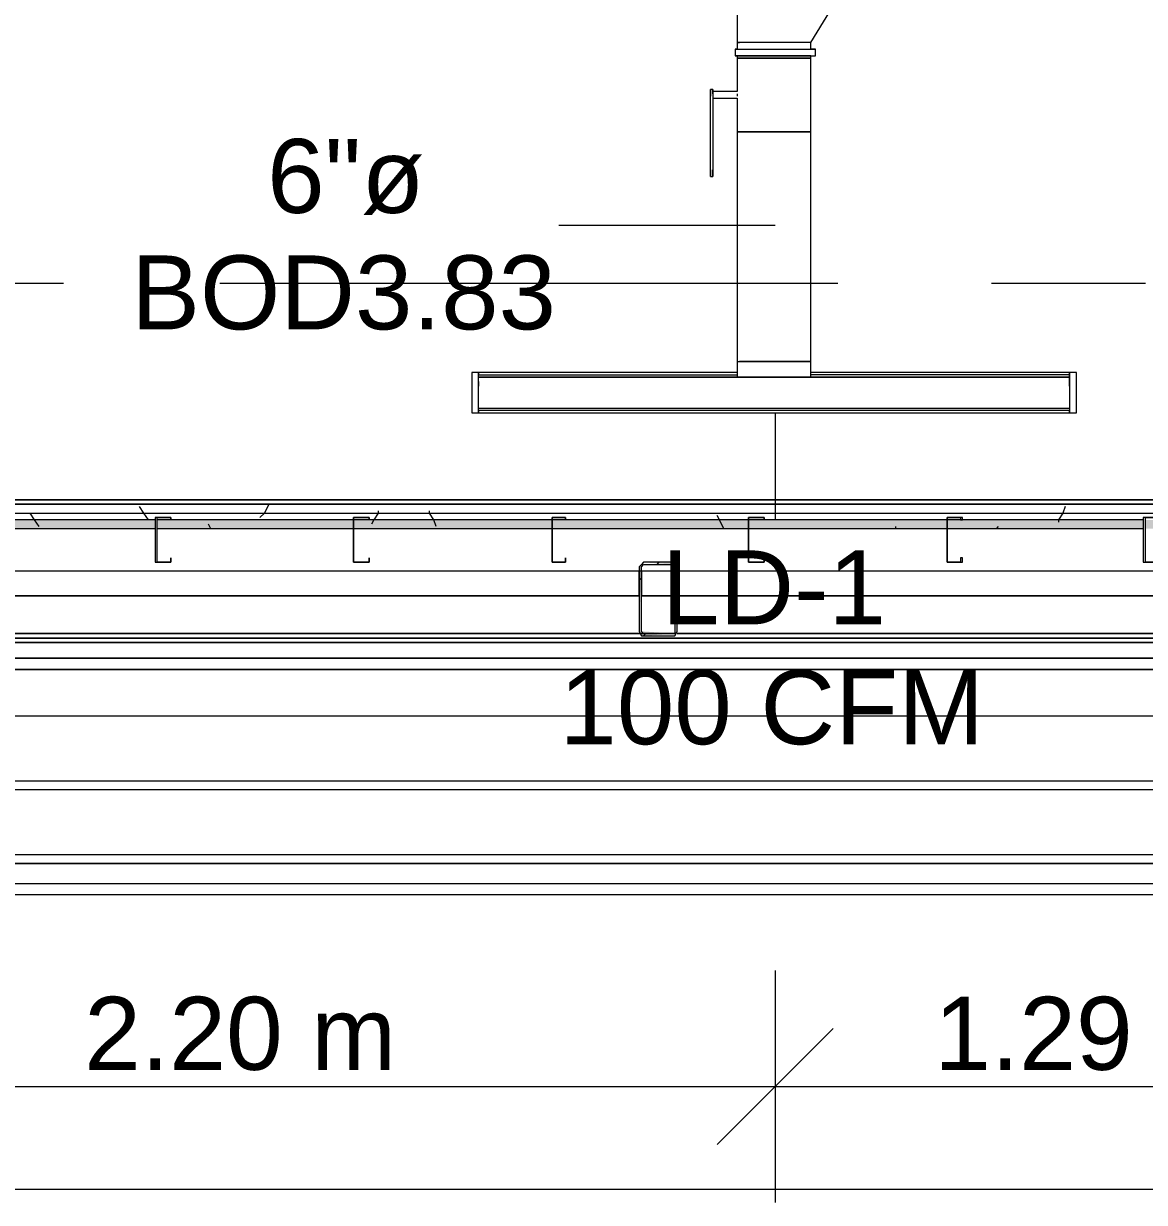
# Model space of a CAD drawing. Header units: metres. Extents: x -2 to 237, y -8 to 52.
# Drawn here: x 28.021 to 30.323, y 7.315 to 9.736 of the extents above; entities that cross this region are included whole.
import ezdxf

# ---------------------------------------------------------------- set-up
doc = ezdxf.new("R2010")
doc.units = ezdxf.units.M
doc.layers.add('HVAC - Ductos', color=5, linetype='Continuous', lineweight=0)
doc.layers.add('PDF_Text', color=7, linetype='Continuous', lineweight=0)
doc.layers.add('PDF_Geometry', color=7, linetype='Continuous', lineweight=0, true_color=0xaaaaaa)
doc.layers.add('PDF_Solid Fills', color=7, linetype='Continuous', lineweight=0, true_color=0xffffff)
doc.styles.add('PDF Helvetica', font='')
doc.styles.get('PDF Helvetica').set_extended_font_data('Helvetica')

msp = doc.modelspace()

# ---------------------------------------------------------------- hatches: boundary and pattern name
at = {"layer": 'PDF_Solid Fills', "lineweight": 0, "transparency": 33554559}
h = msp.add_hatch(color=256, dxfattribs=at)
h.paths.add_polyline_path([(12.8691, 8.6982), (12.8691, 8.7165), (12.4614, 8.7165), (12.4614, 8.6982)])
h.paths.add_polyline_path([(58.328, 8.6982), (60.1333, 8.6982), (60.1333, 8.7165), (58.328, 8.7165)])
h.paths.add_polyline_path([(58.3235, 8.6982), (58.3235, 8.7165), (57.5171, 8.7165), (57.5171, 8.6982)])
h.paths.add_polyline_path([(57.5125, 8.6982), (57.5125, 8.7165), (55.4875, 8.7165), (55.4875, 8.6982)])
h.paths.add_polyline_path([(55.4829, 8.6982), (55.4829, 8.7165), (53.4578, 8.7165), (53.4578, 8.6982)])
h.paths.add_polyline_path([(53.4532, 8.6982), (53.4532, 8.7165), (52.6469, 8.7165), (52.6469, 8.6982)])
h.paths.add_polyline_path([(52.6423, 8.6982), (52.6423, 8.7165), (50.6171, 8.7165), (50.6171, 8.6982)])
h.paths.add_polyline_path([(50.6126, 8.6982), (50.6126, 8.7165), (48.5875, 8.7165), (48.5875, 8.6982)])
h.paths.add_polyline_path([(48.583, 8.6982), (48.583, 8.7165), (47.7766, 8.7165), (47.7766, 8.6982)])
h.paths.add_polyline_path([(47.772, 8.6982), (47.772, 8.7165), (45.7469, 8.7165), (45.7469, 8.6982)])
h.paths.add_polyline_path([(45.7423, 8.6982), (45.7423, 8.7165), (42.9063, 8.7165), (42.9063, 8.6982)])
h.paths.add_polyline_path([(42.9017, 8.6982), (42.9017, 8.7165), (40.8767, 8.7165), (40.8767, 8.6982)])
h.paths.add_polyline_path([(40.8721, 8.6982), (40.8721, 8.7165), (38.0361, 8.7165), (38.0361, 8.6982)])
h.paths.add_polyline_path([(38.0315, 8.6982), (38.0315, 8.7165), (36.0064, 8.7165), (36.0064, 8.6982)])
h.paths.add_polyline_path([(36.0018, 8.6982), (36.0018, 8.7165), (35.1954, 8.7165), (35.1954, 8.6982)])
h.paths.add_polyline_path([(35.1908, 8.6982), (35.1908, 8.7165), (33.1658, 8.7165), (33.1658, 8.6982)])
h.paths.add_polyline_path([(33.1612, 8.6982), (33.1612, 8.7165), (31.1361, 8.7165), (31.1361, 8.6982)])
h.paths.add_polyline_path([(31.1315, 8.6982), (31.1315, 8.7165), (30.3252, 8.7165), (30.3252, 8.6982)])
h.paths.add_polyline_path([(30.3206, 8.6982), (30.3206, 8.7165), (28.2955, 8.7165), (28.2955, 8.6982)])
h.paths.add_polyline_path([(28.2909, 8.6982), (28.2909, 8.7165), (26.2659, 8.7165), (26.2659, 8.6982)])
h.paths.add_polyline_path([(26.2613, 8.6982), (26.2613, 8.7165), (25.4549, 8.7165), (25.4549, 8.6982)])
h.paths.add_polyline_path([(25.4503, 8.6982), (25.4503, 8.7165), (23.4252, 8.7165), (23.4252, 8.6982)])
h.paths.add_polyline_path([(23.4206, 8.6982), (23.4206, 8.7165), (20.5846, 8.7165), (20.5846, 8.6982)])
h.paths.add_polyline_path([(20.58, 8.6982), (20.58, 8.7165), (18.555, 8.7165), (18.555, 8.6982)])
h.paths.add_polyline_path([(18.5504, 8.6982), (18.5504, 8.7165), (15.7143, 8.7165), (15.7143, 8.6982)])
h.paths.add_polyline_path([(15.7097, 8.6982), (15.7097, 8.7165), (13.6846, 8.7165), (13.6846, 8.6982)])
h.paths.add_polyline_path([(13.6801, 8.6982), (13.6801, 8.7165), (12.8737, 8.7165), (12.8737, 8.6982)])
h = msp.add_hatch(color=256, dxfattribs=at)
h.paths.add_polyline_path([(29.2903, 8.4783), (29.3584, 8.4828), (29.2942, 8.4874), (29.2897, 8.4874), (29.2897, 8.4783)])
h.paths.add_polyline_path([(29.3584, 8.4828), (29.363, 8.6203), (29.3584, 8.6203)])
h.paths.add_polyline_path([(29.3538, 8.6249), (29.3538, 8.6295), (29.2897, 8.6295)])
h.paths.add_polyline_path([(29.2897, 8.6203), (29.2851, 8.6203), (29.2851, 8.4874)])

# ---------------------------------------------------------------- linework, layer by layer
at = {"layer": 'HVAC - Ductos', "lineweight": 0}
for points in [[(29.6379, 9.6969), (29.7158, 9.8252), (29.7112, 9.8252), (29.6929, 9.8252), (29.67, 9.8252), (29.6379, 9.8252), (29.5646, 9.8252), (29.5325, 9.8252), (29.5096, 9.8252), (29.4913, 9.8252), (29.4867, 9.8252), (29.4867, 9.6969), (29.4913, 9.6969)], [(29.4867, 9.6832), (29.4821, 9.6832), (29.4913, 9.6832), (29.5051, 9.6832), (29.5233, 9.6832), (29.5417, 9.6832), (29.5646, 9.6832), (29.5829, 9.6832), (29.6058, 9.6832), (29.6195, 9.6832), (29.6333, 9.6832), (29.6425, 9.6832), (29.6471, 9.6832), (29.6425, 9.6832), (29.6379, 9.6832), (29.6379, 9.6969), (29.6287, 9.6969), (29.615, 9.6969), (29.6013, 9.6969), (29.5829, 9.6969), (29.5646, 9.6969), (29.5417, 9.6969), (29.5233, 9.6969), (29.5096, 9.6969), (29.4959, 9.6969), (29.4913, 9.6969), (29.4867, 9.6969), (29.4867, 9.6832), (29.4913, 9.6832), (29.4959, 9.6832)], [(29.5371, 9.6969), (29.5325, 9.6969)], [(29.5967, 9.6969), (29.5921, 9.6969), (29.5875, 9.6969)], [(29.4867, 9.6695), (29.4867, 9.6649), (29.4867, 9.5962), (29.4363, 9.5962), (29.4363, 9.5916), (29.4363, 9.587)], [(29.4821, 9.6832), (29.4821, 9.6695)], [(29.4867, 9.0418), (29.4913, 9.0418), (29.4959, 9.0418), (29.5096, 9.0418), (29.5233, 9.0418), (29.5417, 9.0418), (29.5646, 9.0418), (29.5829, 9.0418), (29.6013, 9.0418), (29.615, 9.0418), (29.6287, 9.0418), (29.6379, 9.0418), (29.6379, 9.5137), (29.6379, 9.6649), (29.6379, 9.6695), (29.6287, 9.6695), (29.615, 9.6695), (29.6013, 9.6695), (29.5829, 9.6695), (29.5646, 9.6695), (29.5417, 9.6695), (29.5233, 9.6695), (29.5096, 9.6695), (29.4959, 9.6695), (29.4913, 9.6695), (29.4867, 9.6695), (29.4913, 9.6695), (29.4821, 9.6695), (29.4913, 9.6695), (29.5051, 9.6695), (29.5233, 9.6695), (29.5417, 9.6695), (29.5646, 9.6695), (29.5829, 9.6695), (29.6058, 9.6695), (29.6195, 9.6695), (29.6333, 9.6695), (29.6425, 9.6695), (29.6471, 9.6695), (29.6471, 9.6832)], [(29.5051, 9.6832), (29.5096, 9.6832)], [(29.5233, 9.6832), (29.5417, 9.6832), (29.5646, 9.6832), (29.5829, 9.6832), (29.6013, 9.6832), (29.6058, 9.6832)], [(29.615, 9.6832), (29.6195, 9.6832)], [(29.6287, 9.6832), (29.6333, 9.6832)], [(29.6379, 9.6832), (29.6379, 9.6832)], [(29.6379, 9.6695), (29.6379, 9.6695)], [(29.6379, 9.6695), (29.6425, 9.6695), (29.6471, 9.6695)], [(29.6379, 9.6649), (29.6379, 9.6649)], [(29.6379, 9.6649), (29.6379, 9.6649)], [(29.4317, 9.6007), (29.4317, 9.6007)], [(29.4363, 9.6007), (29.4317, 9.6007)], [(29.4317, 9.4358), (29.4317, 9.4312), (29.4317, 9.4266), (29.4317, 9.422), (29.4317, 9.4266), (29.4317, 9.4312), (29.4317, 9.4358), (29.4317, 9.587), (29.4317, 9.5916), (29.4317, 9.5962), (29.4317, 9.6007), (29.4317, 9.5962), (29.4317, 9.5916), (29.4317, 9.587)], [(29.4363, 9.6007), (29.4363, 9.6007)], [(29.4363, 9.5916), (29.4363, 9.5962), (29.4363, 9.6007), (29.4363, 9.5962), (29.4363, 9.5916), (29.4363, 9.587), (29.4363, 9.4358), (29.4363, 9.4312), (29.4363, 9.4266), (29.4363, 9.422), (29.4363, 9.4266), (29.4363, 9.4312), (29.4363, 9.4358)], [(29.4363, 9.5962), (29.4363, 9.5962)], [(29.4867, 9.5962), (29.4867, 9.5962)], [(29.4867, 9.5962), (29.4867, 9.5962)], [(29.4867, 9.5962), (29.4867, 9.5962)], [(29.4867, 9.5962), (29.4867, 9.5962)], [(29.4867, 9.5916), (29.4867, 9.587)], [(29.4363, 9.5824), (29.4867, 9.5824), (29.4867, 9.5137), (29.4867, 9.0418), (29.4867, 9.0097)], [(29.4867, 9.5824), (29.4867, 9.5824)], [(29.4867, 9.5824), (29.4867, 9.5824)], [(29.4317, 9.422), (29.4317, 9.4266), (29.4317, 9.422)], [(29.4317, 9.422), (29.4363, 9.422)], [(29.4363, 9.422), (29.4363, 9.4266), (29.4363, 9.422)], [(29.5646, 9.3213), (29.1202, 9.3213)], [(29.4913, 9.0097), (29.5005, 9.0097), (29.5096, 9.0097), (29.5279, 9.0097), (29.5463, 9.0097), (29.5646, 9.0097), (29.5829, 9.0097), (29.6013, 9.0097), (29.615, 9.0097), (29.6287, 9.0097), (29.6333, 9.0097), (29.6379, 9.0097), (29.6379, 9.0418), (29.6333, 9.0418), (29.6287, 9.0418), (29.615, 9.0418), (29.6013, 9.0418), (29.5829, 9.0418), (29.5646, 9.0418), (29.5463, 9.0418), (29.5279, 9.0418), (29.5096, 9.0418), (29.5005, 9.0418), (29.4913, 9.0418)], [(29.6379, 9.0418), (29.6379, 9.0418)], [(28.9553, 8.996), (28.9553, 9.0189), (28.9553, 9.0143), (29.4867, 9.0143)], [(29.4867, 9.0189), (28.9553, 9.0189)], [(30.1693, 8.996), (30.1693, 9.0189), (30.1693, 9.0143), (29.6379, 9.0143)], [(30.1693, 9.0189), (29.6379, 9.0189)], [(30.1693, 8.9639), (30.1693, 8.9593), (30.1693, 8.9547), (30.1693, 8.9364), (30.1693, 8.941), (28.9553, 8.941), (28.9553, 8.9364), (28.9553, 8.9547), (28.9553, 8.9593), (28.9553, 8.9639)], [(28.9553, 8.9502), (28.9553, 8.9547), (28.9553, 8.9593)], [(30.1693, 8.9593), (30.1693, 8.9547), (30.1693, 8.9502)], [(28.9553, 8.9364), (30.1693, 8.9364)], [(29.5646, 8.9364), (29.5646, 8.7165)]]:
    msp.add_lwpolyline(points, dxfattribs=at)
for points in [[(29.6379, 9.6649), (29.6287, 9.6649), (29.615, 9.6649), (29.6013, 9.6649), (29.5829, 9.6649), (29.5646, 9.6649), (29.5417, 9.6649), (29.5233, 9.6649), (29.5096, 9.6649), (29.4959, 9.6649), (29.4913, 9.6649), (29.4867, 9.6649), (29.4913, 9.6649), (29.4867, 9.6649), (29.4913, 9.6649), (29.4959, 9.6649), (29.5096, 9.6649), (29.5233, 9.6649), (29.5417, 9.6649), (29.5646, 9.6649), (29.5829, 9.6649), (29.6013, 9.6649), (29.615, 9.6649), (29.6287, 9.6649)], [(29.6379, 9.5137), (29.6287, 9.5137), (29.615, 9.5137), (29.6013, 9.5137), (29.5829, 9.5137), (29.5646, 9.5137), (29.5417, 9.5137), (29.5233, 9.5137), (29.5096, 9.5137), (29.4959, 9.5137), (29.4913, 9.5137), (29.4867, 9.5137), (29.4913, 9.5137), (29.4959, 9.5137), (29.5096, 9.5137), (29.5233, 9.5137), (29.5417, 9.5137), (29.5646, 9.5137), (29.5829, 9.5137), (29.6013, 9.5137), (29.615, 9.5137), (29.6287, 9.5137)], [(28.9415, 8.9364), (28.9553, 8.9364), (28.9553, 9.0189), (28.9415, 9.0189)], [(28.9553, 9.0097), (30.1693, 9.0097), (28.9553, 9.0097), (30.1693, 9.0097), (30.1693, 8.9456), (28.9553, 8.9456)], [(30.1831, 8.9364), (30.1831, 9.0189), (30.1693, 9.0189), (30.1693, 8.9364)], [(28.9553, 9.0006), (28.9553, 8.996), (28.9553, 8.9914), (28.9553, 8.996)], [(30.1693, 8.9914), (30.1693, 8.996), (30.1693, 9.0006), (30.1693, 8.996)]]:
    msp.add_lwpolyline(points, close=True, dxfattribs=at)
at = {"layer": 'HVAC - Ductos', "color": 252, "lineweight": 0, "true_color": 0x939598}
for points in [[(7.6277, 7.9697), (12.466, 7.9697), (30.8566, 7.9697), (40.0566, 7.9697), (49.2518, 7.9697), (58.6855, 7.9697)], [(29.5646, 7.791), (29.5646, 7.5527), (29.5646, 7.3145)], [(29.6838, 7.6719), (29.5646, 7.5527), (29.4455, 7.4337)], [(27.3654, 7.5527), (29.5646, 7.5527), (30.8566, 7.5527), (32.1715, 7.5527), (34.3661, 7.5527), (36.5607, 7.5527), (38.7599, 7.5527), (41.2478, 7.5527), (43.5661, 7.5527), (45.7607, 7.5527), (47.9553, 7.5527), (49.2518, 7.5527), (50.5622, 7.5527), (52.7614, 7.5527), (54.8827, 7.5527), (57.2834, 7.5527), (58.6855, 7.5527)], [(7.6277, 7.342), (58.6855, 7.342)]]:
    msp.add_lwpolyline(points, dxfattribs=at)
at = {"layer": 'PDF_Geometry', "lineweight": 0}
for points in [[(28.103, 9.2021), (27.7869, 9.2021)], [(29.6929, 9.2021), (28.4237, 9.2021)], [(30.3252, 9.2021), (30.009, 9.2021)], [(60.1333, 8.6111), (12.4614, 8.6111), (12.4614, 8.7485), (60.1333, 8.7485)], [(21.762, 8.7485), (30.7558, 8.7485)], [(30.7558, 8.7485), (21.762, 8.7485)], [(21.762, 8.7485), (30.7558, 8.7485)], [(30.7558, 8.7485), (21.762, 8.7485)], [(21.762, 8.7485), (30.7558, 8.7485)], [(30.7558, 8.7485), (21.762, 8.7485)], [(21.762, 8.7485), (30.7558, 8.7485)], [(30.7558, 8.7485), (21.762, 8.7485)], [(21.762, 8.7485), (30.7558, 8.7485)], [(30.7558, 8.7485), (21.762, 8.7485)], [(12.4614, 8.7302), (60.1333, 8.7302)], [(28.2909, 8.6982), (27.8877, 8.6982), (27.48, 8.6982), (27.0768, 8.6982), (26.669, 8.6982), (26.2659, 8.6982), (25.8581, 8.6982), (25.4549, 8.6982)], [(28.2909, 8.7165), (27.8877, 8.7165), (27.48, 8.7165), (27.0768, 8.7165), (26.669, 8.7165), (26.2659, 8.7165)], [(30.3206, 8.7165), (29.9174, 8.7165), (29.5096, 8.7165), (29.1064, 8.7165), (28.6986, 8.7165), (28.2955, 8.7165)], [(30.3206, 8.6982), (29.9174, 8.6982), (29.5096, 8.6982), (29.1064, 8.6982), (28.6986, 8.6982), (28.2955, 8.6982)], [(29.3218, 8.6249), (29.3264, 8.6295)], [(29.2851, 8.5607), (29.2851, 8.6111)], [(29.2851, 8.5928), (29.2897, 8.5973)], [(29.2897, 8.6111), (29.2897, 8.5607)], [(29.3584, 8.5607), (29.3584, 8.6111)], [(29.363, 8.6111), (29.363, 8.5607)], [(29.3584, 8.5424), (29.363, 8.547)], [(29.2942, 8.4782), (29.2988, 8.4828)], [(29.2851, 8.4095), (29.363, 8.4095)], [(27.8052, 8.3408), (27.8052, 8.0109), (30.8474, 8.0109), (30.8474, 8.3408), (30.8566, 8.3408), (30.8612, 8.3408), (30.875, 8.3408), (30.8612, 8.3408), (30.8612, 8.0109)], [(30.8474, 8.3133), (27.8052, 8.3133)], [(27.8052, 8.1804), (30.8474, 8.1804)], [(30.8474, 8.1621), (27.8052, 8.1621)], [(60.1332, 8.0109), (58.4472, 8.0109), (58.4518, 8.0109), (55.3821, 8.0109), (55.3867, 8.0109), (52.317, 8.0109), (52.3216, 8.0109), (49.2518, 8.0109), (49.2564, 8.0109), (46.1867, 8.0109), (46.1913, 8.0109), (43.1216, 8.0109), (43.1262, 8.0109), (40.0566, 8.0109), (40.0611, 8.0109), (36.9869, 8.0109), (36.996, 8.0109), (33.9217, 8.0109), (33.9263, 8.0109), (30.8566, 8.0109), (30.8612, 8.0109), (27.7915, 8.0109)], [(27.7915, 7.9468), (30.8612, 7.9468), (30.8612, 7.9559), (30.8612, 7.9651), (30.8612, 7.9789), (30.8612, 7.9926), (30.8612, 8.0109), (30.8566, 8.0109), (30.8566, 7.9926), (30.8566, 7.9789), (30.8566, 7.9651), (30.8566, 7.9559), (30.8566, 7.9468), (33.9263, 7.9468)]]:
    msp.add_lwpolyline(points, dxfattribs=at)
for points in [[(21.762, 8.7577), (30.7558, 8.7577)], [(21.762, 8.7577), (30.7558, 8.7577)], [(28.323, 8.7211), (28.2955, 8.7211), (28.2909, 8.7211), (28.2909, 8.6295), (28.2955, 8.6295), (28.323, 8.6295), (28.323, 8.6386), (28.323, 8.6295), (28.2955, 8.6295), (28.2955, 8.7211), (28.323, 8.7211), (28.323, 8.7165)], [(28.7308, 8.7211), (28.6986, 8.7211), (28.6986, 8.6295), (28.7308, 8.6295), (28.7308, 8.6386), (28.7308, 8.6295), (28.6986, 8.6295), (28.6986, 8.7211), (28.7308, 8.7211), (28.7308, 8.7165)], [(29.134, 8.7211), (29.1064, 8.7211), (29.1064, 8.6295), (29.134, 8.6295), (29.134, 8.6386), (29.134, 8.6295), (29.1064, 8.6295), (29.1064, 8.7211), (29.134, 8.7211), (29.134, 8.7165)], [(29.5417, 8.7211), (29.5142, 8.7211), (29.5096, 8.7211), (29.5096, 8.6295), (29.5142, 8.6295), (29.5417, 8.6295), (29.5417, 8.6386), (29.5417, 8.6295), (29.5142, 8.6295), (29.5096, 8.6295), (29.5096, 8.7211), (29.5142, 8.7211), (29.5417, 8.7211), (29.5417, 8.7165)], [(29.9495, 8.7211), (29.9174, 8.7211), (29.9174, 8.6295), (29.9495, 8.6295), (29.9495, 8.6386), (29.9449, 8.6386), (29.9449, 8.6295), (29.9174, 8.6295), (29.9174, 8.7211), (29.9449, 8.7211), (29.9449, 8.7165), (29.9495, 8.7165)], [(30.3526, 8.7211), (30.3252, 8.7211), (30.3206, 8.7211), (30.3206, 8.6295), (30.3252, 8.6295), (30.3526, 8.6295), (30.3526, 8.6386), (30.3526, 8.6295), (30.3252, 8.6295), (30.3252, 8.7211), (30.3526, 8.7211), (30.3526, 8.7165)], [(29.2851, 8.4874), (29.2897, 8.4782), (29.2942, 8.4782), (29.3538, 8.4782), (29.3584, 8.4782), (29.363, 8.4874), (29.363, 8.6203), (29.3584, 8.6249), (29.3538, 8.6295), (29.2942, 8.6295), (29.2897, 8.6249), (29.2851, 8.6203)], [(29.3538, 8.4828), (29.2942, 8.4828), (29.2897, 8.4874), (29.2897, 8.6203), (29.2942, 8.6249), (29.3538, 8.6249), (29.3584, 8.6249), (29.3584, 8.6203), (29.3584, 8.4874), (29.3584, 8.4828)], [(29.2851, 8.5607), (27.8282, 8.5607), (27.7915, 8.5607), (27.7595, 8.5607), (27.7915, 8.5607), (27.8282, 8.5607)], [(29.3218, 8.5607), (29.2897, 8.5607), (29.3218, 8.5607), (29.3584, 8.5607)], [(29.363, 8.5607), (30.7834, 8.5607)], [(29.3218, 8.4828), (29.2897, 8.4828), (27.8282, 8.4828), (27.7915, 8.4828), (27.8282, 8.4828), (29.2897, 8.4828)], [(29.3584, 8.4828), (29.3218, 8.4828)], [(30.7834, 8.4828), (29.363, 8.4828)], [(29.3218, 8.4736), (27.8603, 8.4736)], [(29.3218, 8.4645), (27.8603, 8.4645)], [(30.7925, 8.4736), (29.3218, 8.4736)], [(30.7925, 8.4645), (29.3218, 8.4645)], [(29.3218, 8.4325), (27.8603, 8.4325)], [(30.7925, 8.4325), (29.3218, 8.4325)], [(30.7925, 8.4095), (29.3218, 8.4095), (27.8603, 8.4095), (29.3218, 8.4095)]]:
    msp.add_lwpolyline(points, close=True, dxfattribs=at)
at = {"layer": 'PDF_Geometry', "color": 254, "lineweight": 0, "true_color": 0xeaeaea}
for points in [[(28.2772, 8.7165), (28.268, 8.7302), (28.2588, 8.744)], [(28.5245, 8.7485), (28.5154, 8.7302), (28.5063, 8.7211)], [(30.1602, 8.744), (30.1556, 8.7302), (30.1465, 8.7165), (30.1465, 8.7119)], [(28.0527, 8.7028), (28.0435, 8.7165), (28.0344, 8.7302)], [(28.749, 8.7348), (28.749, 8.7302), (28.7399, 8.7165), (28.7353, 8.7074)], [(28.8682, 8.7028), (28.8636, 8.7165), (28.8545, 8.7302), (28.8545, 8.7348)], [(29.4592, 8.6982), (29.45, 8.7165), (29.4455, 8.7257)], [(28.2772, 8.7165), (28.2772, 8.7165)], [(28.4055, 8.6982), (28.4009, 8.7074)], [(29.812, 8.6982), (29.812, 8.7028)], [(30.0227, 8.7028), (30.0182, 8.6982)]]:
    msp.add_lwpolyline(points, dxfattribs=at)
at = {"layer": 'PDF_Geometry', "color": 254, "lineweight": 0, "true_color": 0xd2d2d2}
for points in [[(29.5371, 8.7211), (29.5371, 8.7211)], [(29.9174, 8.7211), (29.9174, 8.7211)], [(29.5096, 8.6936), (29.5096, 8.6936)], [(29.9174, 8.7165), (29.9174, 8.7165)], [(28.3184, 8.6295), (28.3184, 8.6295)], [(28.323, 8.634), (28.323, 8.634)]]:
    msp.add_lwpolyline(points, dxfattribs=at)
at = {"layer": 'PDF_Geometry', "color": 252, "lineweight": 0, "true_color": 0x939598}
msp.add_lwpolyline([(27.8052, 8.0293), (30.8474, 8.0293)], dxfattribs=at)

# ---------------------------------------------------------------- texts
at = {"layer": 'PDF_Text', "lineweight": 0, "char_height": 0.1519, "attachment_point": 4, "style": 'PDF Helvetica'}
for s, insert in [('6"ø', (28.5211, 9.4209)), ('BOD3.83', (28.2416, 9.1827)), ('LD-1', (29.332, 8.5779)), ('100 CFM', (29.1213, 8.3305))]:
    msp.add_mtext(s, dxfattribs=dict(at, insert=insert))
at = {"layer": 'PDF_Text', "color": 252, "lineweight": 0, "true_color": 0x939598, "char_height": 0.15002, "attachment_point": 4, "style": 'PDF Helvetica'}
for s, insert in [('2.20 m', (28.1453, 7.6608)), ('1.29 m', (29.891, 7.6608))]:
    msp.add_mtext(s, dxfattribs=dict(at, insert=insert))

doc.saveas('drawing.dxf')
